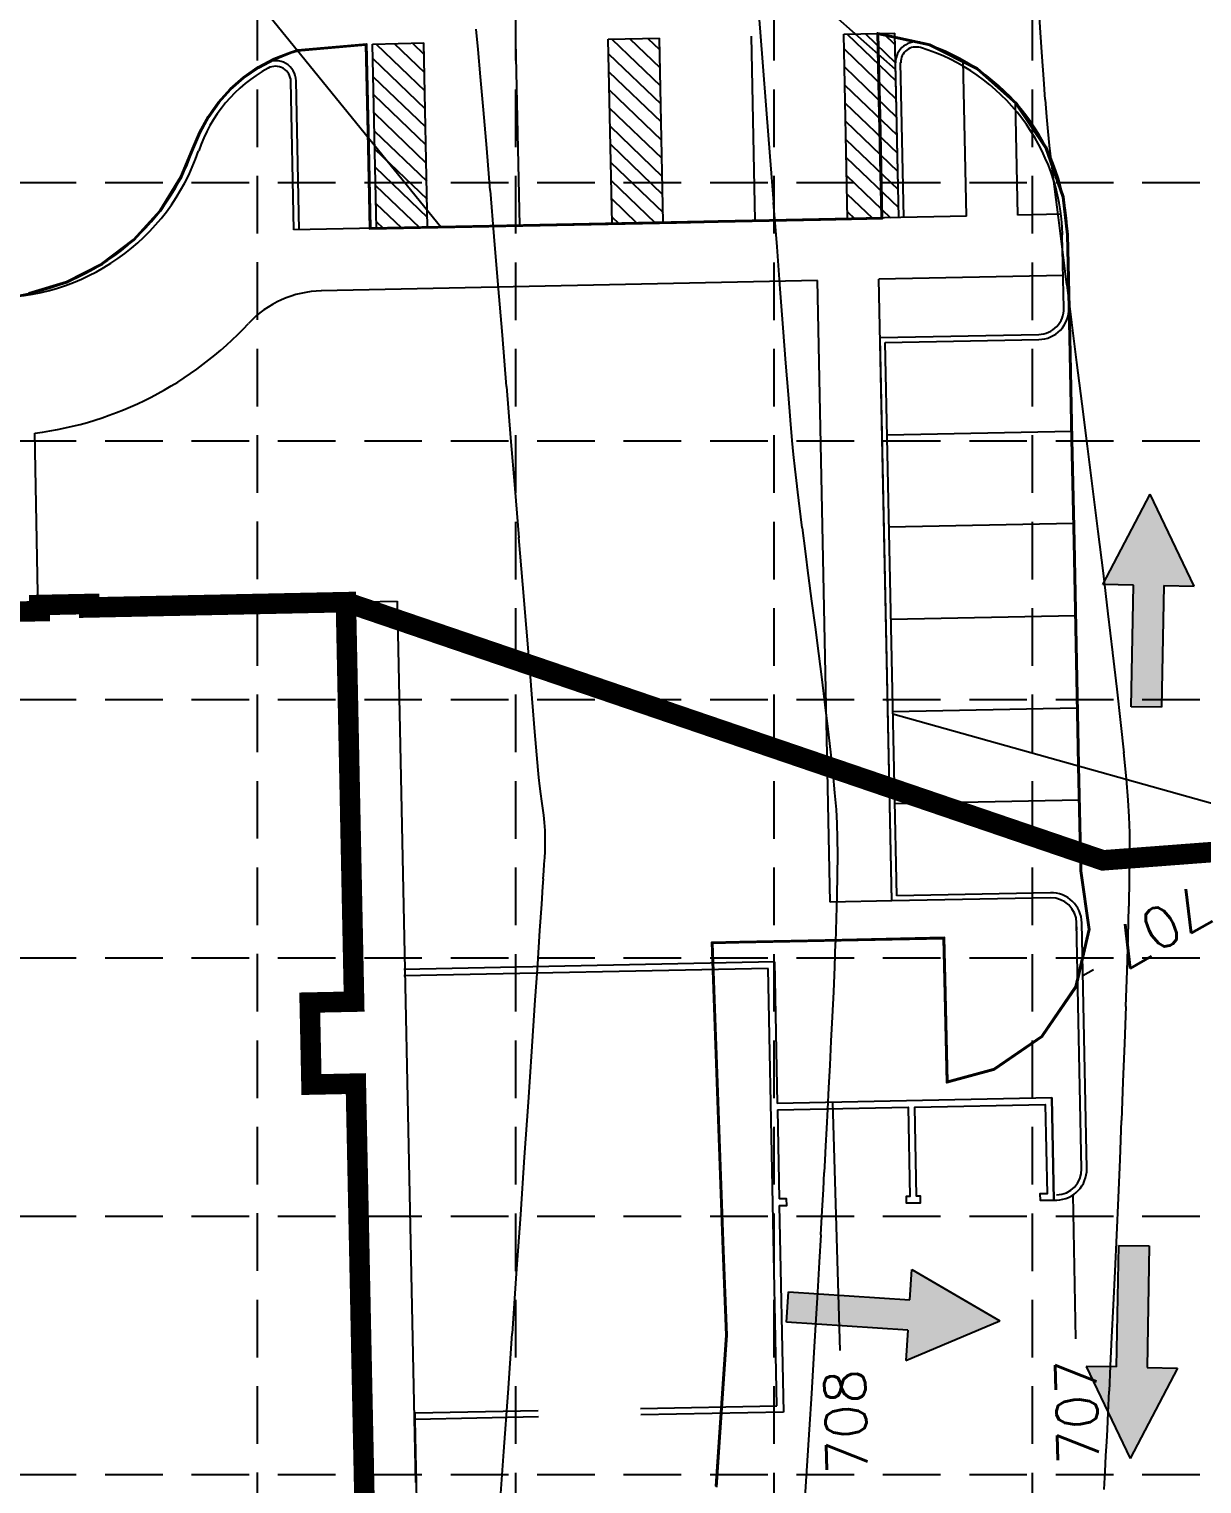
# Model space of a CAD drawing. Extents: x 5513 to 6525, y 3862 to 5479.
# Drawn here: x 6072.4 to 6186.9, y 4846.2 to 4988.2 of the extents above; entities that cross this region are included whole.
import ezdxf

# ---------------------------------------------------------------- set-up
doc = ezdxf.new("R2010")
doc.units = 0
doc.header["$LTSCALE"] = 50
doc.header["$MEASUREMENT"] = 0
doc.linetypes.add('HIDDEN', pattern=[0.375, 0.25, -0.125])
doc.linetypes.add('HIDDEN2', pattern=[0.1875, 0.125, -0.0625])
for name, color, linetype in [('C-BLDG-N', 1, 'Continuous'), ('C-PKNG-BACK-N', 7, 'Continuous'), ('C-PKNG-FACE-N', 4, 'Continuous'), ('C-PKNG-STRP-N', 7, 'Continuous'), ('C-PKNG-WALL-N', 6, 'Continuous'), ('C-TOPO-MINR-N', 7, 'Continuous'), ('C-WTRC-EDGE', 4, 'HIDDEN2'), ('C-WTRC-FLOW-N', 7, 'Continuous'), ('CONT-MJR', 6, 'Continuous'), ('CONT-MNR', 14, 'Continuous'), ('GRID', 254, 'HIDDEN'), ('l-walk-n', 6, 'Continuous')]:
    doc.layers.add(name, color=color, linetype=linetype)
for name, color, linetype, plot in [('C-TOPO-TINN--SUB-FACE', 6, 'Continuous', False), ('C-TOPO-TINN-CURB', 5, 'Continuous', False), ('C-TOPO-TINN-PVMT', 4, 'Continuous', False), ('C-TOPO-TINN-SUBG', 3, 'Continuous', False)]:
    doc.layers.add(name, color=color, linetype=linetype, plot=plot)
doc.styles.add('L100', font='simplex', dxfattribs={"height": 5})

# ---------------------------------------------------------------- blocks, each defined once
blk = doc.blocks.new('tf')
for p, q in [((0.0358, 0.1557), (-0.0842, 0.0957)), ((0.0358, 0.1157), (0.0358, 0.1557)), ((0.0358, 0.1157), (0.1958, 0.1157)), ((0.1958, 0.1157), (0.1958, 0.0757)), ((0.0358, 0.0357), (-0.0842, 0.0957)), ((0.0358, 0.0757), (0.0358, 0.0357)), ((0.1958, 0.0757), (0.0358, 0.0757))]:
    blk.add_line(p, q)
for points in [[(0.0358, 0.1557), (0.0358, 0.0357), (-0.0842, 0.0957), (0.0358, 0.0357)], [(0.1958, 0.0757), (0.1958, 0.1157), (0.0358, 0.0757), (0.0358, 0.1157)]]:
    blk.add_solid(points)

msp = doc.modelspace()

# ---------------------------------------------------------------- hatches: boundary and pattern name
at = {"layer": 'C-PKNG-STRP-N'}
h = msp.add_hatch(dxfattribs=at)
h.set_pattern_fill('ANSI31', scale=10, angle=-88.8124, style=0)
h.set_pattern_definition([(316.18761, (5572.7564, 3650.2939), (-0.865374, -0.9020132), [])])
h.paths.add_polyline_path([(6106.31, 4968.73), (6111.31, 4968.83), (6110.94, 4986.83), (6105.94, 4986.72)])
h = msp.add_hatch(dxfattribs=at)
h.set_pattern_fill('ANSI31', scale=10, angle=-88.8124, style=0)
h.set_pattern_definition([(316.18761, (5595.7515, 3650.7706), (-0.865374, -0.9020132), [])])
h.paths.add_polyline_path([(6129.31, 4969.2), (6134.31, 4969.31), (6133.93, 4987.3), (6128.94, 4987.2)])
h = msp.add_hatch(dxfattribs=at)
h.set_pattern_fill('ANSI31', scale=10, angle=-88.8124, style=0)
h.set_pattern_definition([(316.18761, (5618.7466, 3651.2473), (-0.865374, -0.9020132), [])])
h.paths.add_polyline_path([(6152.3, 4969.68), (6157.3, 4969.78), (6156.93, 4987.78), (6151.93, 4987.68)])

# ---------------------------------------------------------------- linework, layer by layer
at = {"layer": 'C-BLDG-N', "color": 7}
msp.add_lwpolyline([(6063.59, 4931.18), (6073.42, 4931.38), (6073.41, 4931.98), (6078.26, 4932.08), (6078.26, 4931.74), (6103.33, 4932.26), (6104.13, 4893.27), (6099.8, 4893.18), (6099.97, 4885.18), (6104.3, 4885.27), (6105.17, 4843.28)], dxfattribs=at)
at = {"layer": 'C-PKNG-BACK-N', "color": 7}
for p, q in [((6157.8, 4969.79), (6157.49, 4984.91)), ((6098.26, 4968.59), (6097.96, 4983.09)), ((6173.42, 4960.94), (6173.27, 4968.11)), ((6155.48, 4958.09), (6170.97, 4958.39)), ((6156.62, 4903.1), (6155.48, 4958.09)), ((6172.12, 4903.4), (6156.62, 4903.1)), ((6174.68, 4900.26), (6174.67, 4900.96)), ((6175.16, 4876.96), (6174.67, 4900.96)), ((6172.24, 4883.87), (6172.43, 4873.9))]:
    msp.add_line(p, q, dxfattribs=at)
for centre, radius, start, end in [((6158.99, 4984.94), 1.5, 73.1875, 181.1876), ((6153.78, 4967.71), 19.5, 1.1876, 73.1875), ((6102.69, 4971.65), 14.5, 118.6255, 161.2695), ((6096.46, 4983.06), 1.5, 1.1876, 118.6255), ((6068.94, 4983.1), 21.13, 268.8512, 341.2695), ((6170.92, 4960.89), 2.5, 271.1366, 1.1876), ((6172.17, 4900.9), 2.5, 1.1876, 91.1366), ((6172.66, 4876.91), 2.5, 271.1876, 1.1876)]:
    msp.add_arc(centre, radius, start, end, dxfattribs=at)
at = {"layer": 'C-PKNG-FACE-N', "color": 7}
for p, q in [((6157.3, 4969.78), (6156.99, 4984.9)), ((6098.76, 4968.6), (6098.46, 4983.15)), ((6173.92, 4960.95), (6173.77, 4968.12)), ((6155.99, 4957.6), (6170.98, 4957.89)), ((6157.11, 4903.61), (6155.99, 4957.6)), ((6172.11, 4903.9), (6157.11, 4903.61)), ((6175.66, 4876.97), (6175.17, 4900.97)), ((6110.72, 4822.47), (6110.09, 4852.5))]:
    msp.add_line(p, q, dxfattribs=at)
for centre, radius, start, end in [((6158.99, 4984.94), 2, 73.1875, 181.1876), ((6153.78, 4967.71), 20, 1.1876, 73.1875), ((6096.46, 4983.1), 2, 1.1876, 118.2312), ((6102.61, 4971.65), 15, 118.2312, 161.1215), ((6068.08, 4983.46), 21.5, 271.1876, 341.1215), ((6170.92, 4960.89), 3, 271.1366, 1.1876), ((6172.17, 4900.9), 3, 1.1876, 91.1366), ((6172.66, 4876.91), 3, 271.1876, 1.1876)]:
    msp.add_arc(centre, radius, start, end, dxfattribs=at)
at = {"layer": 'C-PKNG-STRP-N', "color": 7}
for p, q in [((6105.94, 4986.72), (6110.94, 4986.83)), ((6106.31, 4968.73), (6105.94, 4986.72)), ((6111.31, 4968.83), (6110.94, 4986.83)), ((6120.3, 4969.02), (6119.93, 4987.02)), ((6128.94, 4987.2), (6133.93, 4987.3)), ((6129.31, 4969.2), (6128.94, 4987.2)), ((6134.31, 4969.31), (6133.93, 4987.3)), ((6143.29, 4969.5), (6142.92, 4987.49)), ((6151.93, 4987.68), (6156.93, 4987.78)), ((6152.3, 4969.68), (6151.93, 4987.68)), ((6157.3, 4969.78), (6156.93, 4987.78)), ((6156.17, 4948.6), (6174.16, 4948.95)), ((6156.35, 4939.6), (6174.34, 4939.96)), ((6156.52, 4930.6), (6174.52, 4930.96)), ((6156.7, 4921.6), (6174.7, 4921.96)), ((6156.88, 4912.6), (6174.88, 4912.96))]:
    msp.add_line(p, q, dxfattribs=at)
at = {"layer": 'C-PKNG-WALL-N', "color": 7}
for p, q in [((6145.17, 4897.14), (6108.99, 4896.42)), ((6145.17, 4897.14), (6145.44, 4883.34)), ((6144.54, 4896.49), (6109, 4895.79)), ((6145.39, 4853.83), (6144.54, 4896.49)), ((6145.45, 4882.7), (6145.63, 4874.01)), ((6145.64, 4873.37), (6146.04, 4853.21)), ((6172.43, 4873.9), (6172.73, 4873.91)), ((6110.08, 4853.13), (6122.1, 4853.37)), ((6110.09, 4852.5), (6110.08, 4853.13)), ((6132.1, 4853.57), (6145.39, 4853.83)), ((6146.04, 4853.21), (6132.11, 4852.93)), ((6122.12, 4852.74), (6110.09, 4852.5))]:
    msp.add_line(p, q, dxfattribs=at)
for points in [[(6145.45, 4882.7), (6158.23, 4882.96), (6158.4, 4874.26), (6158.02, 4874.25), (6158.03, 4873.62), (6159.44, 4873.65), (6159.42, 4874.28), (6159.04, 4874.27), (6158.87, 4882.97), (6171.61, 4883.22), (6171.79, 4874.53), (6171.09, 4874.51), (6171.1, 4873.88), (6172.43, 4873.9), (6172.24, 4883.87), (6145.44, 4883.34)], [(6145.64, 4873.37), (6146.37, 4873.39), (6146.35, 4874.02), (6145.63, 4874.01)]]:
    msp.add_lwpolyline(points, dxfattribs=at)
at = {"layer": 'C-TOPO-MINR-N', "color": 7}
for points, elevation in [([(6157, 4984.24), (6142.99, 4996.64)], 707), ([(6092.05, 4994.18), (6098.61, 4986.11)], 708), ([(6098.61, 4986.11), (6112.61, 4968.88)], 708), ([(6188.7, 4903.56), (6198.99, 4909.5), (6156.74, 4921.32)], 707), ([(6175.27, 4895.81), (6176.33, 4896.42)], 707), ([(6151.59, 4859.24), (6150.86, 4883.45)], 708), ([(6174.58, 4860.36), (6174.33, 4874.42)], 707)]:
    msp.add_lwpolyline(points, dxfattribs=dict(at, elevation=elevation))
at = {"layer": 'C-TOPO-TINN--SUB-FACE', "color": 7}
msp.add_polyline3d([(6072.38, 4962.34, 709.13), (6076.1, 4963.46, 709.06), (6079.56, 4965.23, 709), (6082.65, 4967.59, 708.93), (6085.27, 4970.46, 708.86), (6087.32, 4973.76, 708.79), (6088.46, 4976.49, 708.74), (6089.12, 4978.09, 708.71), (6089.95, 4979.6, 708.68), (6090.95, 4981.01, 708.66), (6092.11, 4982.29, 708.63), (6093.4, 4983.43, 708.6), (6094.82, 4984.41, 708.57), (6096.35, 4985.23, 708.54), (6097.96, 4985.86, 708.51), (6098.62, 4986.06, 708.5), (6105.25, 4986.66, 708.37), (6105.46, 4976.66, 708.47), (6105.62, 4968.68, 708.55), (6115.62, 4968.89, 708.37), (6125.62, 4969.09, 708.2), (6135.62, 4969.29, 708.02), (6139.67, 4969.37, 707.95), (6149.66, 4969.58, 707.82), (6155.71, 4969.7, 707.75), (6155.51, 4979.7, 707.61), (6155.34, 4987.68, 707.5), (6160.31, 4986.62, 707.41), (6164.89, 4984.3, 707.32), (6168.74, 4980.9, 707.23), (6171.6, 4976.64, 707.14), (6173.3, 4971.79, 707.05), (6173.72, 4968.12, 706.98), (6173.93, 4958.12, 707.08), (6174.14, 4948.13, 707.18), (6174.35, 4938.13, 707.28), (6174.55, 4928.13, 707.38), (6174.76, 4918.13, 707.48), (6174.8, 4916.25, 707.5), (6175.01, 4906.26, 707.6), (6175.01, 4906.03, 707.6), (6175.83, 4900.31, 707.67), (6174.52, 4894.7, 707.73), (6171.27, 4889.94, 707.79), (6166.51, 4886.68, 707.86), (6162.11, 4885.49, 707.91), (6161.87, 4895.49, 708.01), (6161.77, 4899.52, 708.05), (6151.78, 4899.31, 708.34), (6141.78, 4899.1, 708.62), (6139.01, 4899.05, 708.7), (6139.38, 4889.05, 708.7), (6139.74, 4879.06, 708.7), (6140.11, 4869.07, 708.7), (6140.41, 4860.73, 708.7), (6139.73, 4850.75, 708.7), (6139.41, 4845.99, 708.7)], dxfattribs=at)
at = {"layer": 'C-TOPO-TINN-CURB', "color": 7}
msp.add_polyline3d([(6072.38, 4962.34, 709.13), (6076.1, 4963.46, 709.06), (6079.56, 4965.23, 709), (6082.65, 4967.59, 708.93), (6085.27, 4970.46, 708.86), (6087.32, 4973.76, 708.79), (6088.46, 4976.49, 708.74), (6089.12, 4978.09, 708.71), (6089.95, 4979.6, 708.68), (6090.95, 4981.01, 708.66), (6092.11, 4982.29, 708.63), (6093.4, 4983.43, 708.6), (6094.82, 4984.41, 708.57), (6096.35, 4985.23, 708.54), (6097.96, 4985.86, 708.51), (6098.62, 4986.06, 708.5), (6105.25, 4986.66, 708.37), (6105.46, 4976.66, 708.47), (6105.62, 4968.68, 708.55), (6115.62, 4968.89, 708.37), (6125.62, 4969.09, 708.2), (6135.62, 4969.29, 708.02), (6139.67, 4969.37, 707.95), (6149.66, 4969.58, 707.82), (6155.71, 4969.7, 707.75), (6155.51, 4979.7, 707.61), (6155.34, 4987.68, 707.5), (6160.31, 4986.62, 707.41), (6164.89, 4984.3, 707.32), (6168.74, 4980.9, 707.23), (6171.6, 4976.64, 707.14), (6173.3, 4971.79, 707.05), (6173.72, 4968.12, 706.98), (6173.93, 4958.12, 707.08), (6174.14, 4948.13, 707.18), (6174.35, 4938.13, 707.28), (6174.55, 4928.13, 707.38), (6174.76, 4918.13, 707.48), (6174.8, 4916.25, 707.5), (6175.01, 4906.26, 707.6), (6175.01, 4906.03, 707.6), (6175.83, 4900.31, 707.67), (6174.52, 4894.7, 707.73), (6171.27, 4889.94, 707.79), (6166.51, 4886.68, 707.86), (6162.11, 4885.49, 707.91), (6161.87, 4895.49, 708.01), (6161.77, 4899.52, 708.05), (6151.78, 4899.31, 708.34), (6141.78, 4899.1, 708.62), (6139.01, 4899.05, 708.7), (6139.38, 4889.05, 708.7), (6139.74, 4879.06, 708.7), (6140.11, 4869.07, 708.7), (6140.41, 4860.73, 708.7), (6139.73, 4850.75, 708.7), (6139.41, 4845.99, 708.7)], dxfattribs=at)
at = {"layer": 'C-TOPO-TINN-PVMT', "color": 7}
msp.add_polyline3d([(6072.37, 4962.39, 708.63), (6076.08, 4963.51, 708.56), (6079.54, 4965.27, 708.5), (6082.62, 4967.63, 708.43), (6085.23, 4970.49, 708.36), (6087.28, 4973.79, 708.29), (6088.42, 4976.5, 708.24), (6089.07, 4978.11, 708.21), (6089.91, 4979.63, 708.18), (6090.91, 4981.04, 708.16), (6092.07, 4982.32, 708.13), (6093.37, 4983.47, 708.1), (6094.8, 4984.46, 708.07), (6096.33, 4985.27, 708.04), (6097.94, 4985.9, 708.01), (6098.61, 4986.11, 708), (6105.3, 4986.71, 707.87), (6105.51, 4976.71, 707.97), (6105.67, 4968.74, 708.05), (6115.67, 4968.94, 707.87), (6125.67, 4969.14, 707.7), (6135.67, 4969.34, 707.52), (6139.67, 4969.42, 707.45), (6149.66, 4969.63, 707.32), (6155.66, 4969.75, 707.25), (6155.46, 4979.75, 707.11), (6155.29, 4987.75, 707), (6160.32, 4986.66, 706.91), (6164.92, 4984.35, 706.82), (6168.78, 4980.94, 706.73), (6171.65, 4976.66, 706.64), (6173.35, 4971.8, 706.55), (6173.77, 4968.13, 706.48), (6173.98, 4958.13, 706.58), (6174.19, 4948.13, 706.68), (6174.4, 4938.13, 706.78), (6174.6, 4928.13, 706.88), (6174.81, 4918.14, 706.98), (6174.85, 4916.26, 707), (6175.06, 4906.26, 707.1), (6175.06, 4906.03, 707.1), (6175.88, 4900.31, 707.17), (6174.57, 4894.67, 707.23), (6171.3, 4889.9, 707.29), (6166.53, 4886.64, 707.36), (6162.06, 4885.42, 707.41), (6161.82, 4895.42, 707.51), (6161.72, 4899.47, 707.55), (6151.73, 4899.26, 707.84), (6141.73, 4899.05, 708.12), (6139.06, 4899, 708.2), (6139.43, 4889, 708.2), (6139.79, 4879.01, 708.2), (6140.16, 4869.02, 708.2), (6140.46, 4860.73, 708.2), (6139.78, 4850.75, 708.2), (6139.45, 4845.94, 708.2)], dxfattribs=at)
at = {"layer": 'C-TOPO-TINN-SUBG', "color": 7, "elevation": 708.5}
msp.add_lwpolyline([(6063.59, 4931.18), (6073.42, 4931.38), (6073.41, 4931.98), (6078.26, 4932.08), (6078.26, 4931.74), (6103.33, 4932.26), (6104.13, 4893.27), (6099.8, 4893.18), (6099.97, 4885.18), (6104.3, 4885.27), (6105.17, 4843.28)], dxfattribs=at)
at = {"layer": 'C-TOPO-TINN-SUBG', "color": 7}
msp.add_polyline3d([(6072.36, 4962.44, 708.13), (6076.06, 4963.55, 708.06), (6079.51, 4965.31, 708), (6082.58, 4967.66, 707.93), (6085.19, 4970.53, 707.86), (6087.23, 4973.81, 707.79), (6088.37, 4976.52, 707.74), (6089.03, 4978.13, 707.71), (6089.87, 4979.65, 707.68), (6090.87, 4981.07, 707.66), (6092.04, 4982.36, 707.63), (6093.34, 4983.51, 707.6), (6094.77, 4984.5, 707.57), (6096.31, 4985.32, 707.54), (6097.92, 4985.95, 707.51), (6098.6, 4986.16, 707.5), (6105.35, 4986.76, 707.37), (6105.56, 4976.77, 707.47), (6105.72, 4968.79, 707.55), (6115.72, 4968.99, 707.37), (6125.72, 4969.19, 707.2), (6135.72, 4969.39, 707.02), (6139.67, 4969.47, 706.95), (6149.66, 4969.68, 706.82), (6155.61, 4969.8, 706.75), (6155.4, 4979.8, 706.61), (6155.24, 4987.81, 706.5), (6160.34, 4986.71, 706.41), (6164.95, 4984.39, 706.32), (6168.82, 4980.97, 706.23), (6171.69, 4976.69, 706.14), (6173.39, 4971.82, 706.05), (6173.82, 4968.13, 705.98), (6174.03, 4958.13, 706.08), (6174.24, 4948.13, 706.18), (6174.45, 4938.14, 706.28), (6174.65, 4928.14, 706.38), (6174.86, 4918.14, 706.48), (6174.9, 4916.26, 706.5), (6175.11, 4906.26, 706.6), (6175.11, 4906.04, 706.6), (6175.93, 4900.31, 706.67), (6174.62, 4894.65, 706.73), (6171.34, 4889.86, 706.79), (6166.55, 4886.59, 706.86), (6162.01, 4885.36, 706.91), (6161.77, 4895.36, 707.01), (6161.68, 4899.41, 707.05), (6151.68, 4899.21, 707.34), (6141.68, 4899, 707.63), (6139.12, 4898.95, 707.7), (6139.48, 4888.96, 707.7), (6139.85, 4878.96, 707.7), (6140.21, 4868.97, 707.7), (6140.51, 4860.73, 707.7), (6139.83, 4850.75, 707.7), (6139.5, 4845.89, 707.7)], dxfattribs=at)
at = {"layer": 'C-WTRC-EDGE', "color": 7, "const_width": 2}
for points in [[(6137.75, 4751.27), (6137.62, 4757.6), (6099.63, 4756.82), (6098.1, 4824.71), (6094.36, 4824.39), (6094.21, 4831.98), (6109.06, 4832.7), (6109.01, 4835.03), (6101.31, 4834.87), (6101.14, 4843.2), (6105.17, 4843.28), (6104.3, 4885.27), (6099.97, 4885.18), (6099.8, 4893.18), (6104.13, 4893.27), (6103.33, 4932.26), (6078.26, 4931.74), (6078.26, 4932.08), (6073.41, 4931.98), (6073.42, 4931.38), (6063.59, 4931.18)], [(6203.95, 4909.08), (6177.24, 4907.06), (6103.33, 4932.26)]]:
    msp.add_lwpolyline(points, dxfattribs=at)
at = {"layer": 'CONT-MJR', "color": 42, "elevation": 705}
for points in [[(6171.14, 4987.86), (6170.97, 4990.37)], [(6172.26, 4974.93), (6172.03, 4976.82)], [(6173.29, 4966.68), (6172.89, 4969.81)], [(6174.2, 4959.55), (6173.73, 4963.24)], [(6174.69, 4955.66), (6174.2, 4959.55)], [(6175.73, 4947.49), (6175.21, 4951.62)], [(6176.26, 4943.32), (6175.73, 4947.49)], [(6177.76, 4931.12), (6177.28, 4935.08)], [(6178.98, 4920.5), (6178.62, 4923.77)], [(6179.54, 4915.02), (6179.29, 4917.57)], [(6179.85, 4909.75), (6179.81, 4911.32)], [(6179.85, 4907.74), (6179.85, 4909.75)], [(6179.61, 4896.29), (6179.7, 4899.57)], [(6178.75, 4874.13), (6178.91, 4877.88)], [(6178.27, 4863.64), (6178.42, 4866.96)], [(6178.12, 4860.54), (6178.27, 4863.64)], [(6177.98, 4857.74), (6178.12, 4860.54)], [(6177.61, 4850.31), (6177.67, 4851.5)]]:
    msp.add_lwpolyline(points, dxfattribs=at)
at = {"layer": 'CONT-MJR', "color": 42, "extrusion": (0.997601, 0.069233, 0), "elevation": 6501.66}
msp.add_lwpolyline([(4546.27, 705), (4548.64, 705)], dxfattribs=at)
at = {"layer": 'CONT-MJR', "color": 42, "extrusion": (0.997435, 0.071584, 0), "elevation": 6512.35}
msp.add_lwpolyline([(4528.74, 705), (4530.93, 705)], dxfattribs=at)
at = {"layer": 'CONT-MJR', "color": 42, "extrusion": (0.997143, 0.075543, 0), "elevation": 6530.28}
msp.add_lwpolyline([(4500.87, 705), (4502.85, 705)], dxfattribs=at)
at = {"layer": 'CONT-MJR', "color": 42, "extrusion": (0.996635, 0.081971, 0), "elevation": 6559.17}
msp.add_lwpolyline([(4456.95, 705), (4458.67, 705)], dxfattribs=at)
at = {"layer": 'CONT-MJR', "color": 42, "extrusion": (0.995697, 0.092673, 0), "elevation": 6606.67}
msp.add_lwpolyline([(4384.79, 705), (4386.23, 705)], dxfattribs=at)
at = {"layer": 'CONT-MJR', "color": 42, "extrusion": (0.994061, 0.108825, 0), "elevation": 6676.98}
msp.add_lwpolyline([(4275.59, 705), (4276.97, 705)], dxfattribs=at)
at = {"layer": 'CONT-MJR', "color": 42, "extrusion": (0.992569, 0.121681, 0), "elevation": 6731.75}
msp.add_lwpolyline([(4184.54, 705), (4186.92, 705)], dxfattribs=at)
at = {"layer": 'CONT-MJR', "color": 42, "extrusion": (0.992273, 0.124073, 0), "elevation": 6741.82}
msp.add_lwpolyline([(4165.52, 705), (4168.31, 705)], dxfattribs=at)
at = {"layer": 'CONT-MJR', "color": 42, "extrusion": (0.992002, 0.126225, 0), "elevation": 6750.83}
msp.add_lwpolyline([(4144.26, 705), (4147.73, 705)], dxfattribs=at)
at = {"layer": 'CONT-MJR', "color": 42, "extrusion": (0.991996, 0.126266, 0), "elevation": 6751.01}
msp.add_lwpolyline([(4132.27, 705), (4136.34, 705)], dxfattribs=at)
at = {"layer": 'CONT-MJR', "color": 42, "extrusion": (0.992311, 0.123769, 0), "elevation": 6740.6}
msp.add_lwpolyline([(4136.69, 705), (4140.88, 705)], dxfattribs=at)
at = {"layer": 'CONT-MJR', "color": 42, "extrusion": (0.992492, 0.122308, 0), "elevation": 6734.5}
msp.add_lwpolyline([(4142.5, 705), (4146.61, 705)], dxfattribs=at)
at = {"layer": 'CONT-MJR', "color": 42, "extrusion": (0.993013, 0.118003, 0), "elevation": 6716.48}
msp.add_lwpolyline([(4163.86, 705), (4167.67, 705)], dxfattribs=at)
at = {"layer": 'CONT-MJR', "color": 42, "extrusion": (0.993383, 0.114845, 0), "elevation": 6703.21}
msp.add_lwpolyline([(4181.61, 705), (4185.19, 705)], dxfattribs=at)
at = {"layer": 'CONT-MJR', "color": 42, "extrusion": (0.994488, 0.104851, 0), "elevation": 6660.85}
msp.add_lwpolyline([(4242.55, 705), (4245.51, 705)], dxfattribs=at)
at = {"layer": 'CONT-MJR', "color": 42, "extrusion": (0.996517, 0.08339, 0), "elevation": 6567.88}
msp.add_lwpolyline([(4380.48, 705), (4382.59, 705)], dxfattribs=at)
at = {"layer": 'CONT-MJR', "color": 42, "extrusion": (0.998179, 0.060322, 0), "elevation": 6464.82}
msp.add_lwpolyline([(4529.6, 705), (4531.2, 705)], dxfattribs=at)
at = {"layer": 'CONT-MJR', "color": 42, "extrusion": (0.999946, -0.010415, 0), "elevation": 6128.4}
msp.add_lwpolyline([(4969.44, 705), (4971.84, 705)], dxfattribs=at)
at = {"layer": 'CONT-MJR', "color": 42, "extrusion": (0.999821, -0.018896, 0), "elevation": 6086.04}
msp.add_lwpolyline([(5018.5, 705), (5021.24, 705)], dxfattribs=at)
at = {"layer": 'CONT-MJR', "color": 42, "extrusion": (0.999689, -0.02494, 0), "elevation": 6055.58}
msp.add_lwpolyline([(5052.17, 705), (5055.2, 705)], dxfattribs=at)
at = {"layer": 'CONT-MJR', "color": 42, "extrusion": (0.999455, -0.032996, 0), "elevation": 6014.68}
msp.add_lwpolyline([(5094.04, 705), (5097.52, 705)], dxfattribs=at)
at = {"layer": 'CONT-MJR', "color": 42, "extrusion": (0.999358, -0.035823, 0), "elevation": 6000.25}
msp.add_lwpolyline([(5107.4, 705), (5111.03, 705)], dxfattribs=at)
at = {"layer": 'CONT-MJR', "color": 42, "extrusion": (0.999272, -0.038144, 0), "elevation": 5988.37}
msp.add_lwpolyline([(5117.59, 705), (5121.32, 705)], dxfattribs=at)
at = {"layer": 'CONT-MJR', "color": 42, "extrusion": (0.999196, -0.040089, 0), "elevation": 5978.4}
msp.add_lwpolyline([(5125.46, 705), (5129.24, 705)], dxfattribs=at)
at = {"layer": 'CONT-MJR', "color": 42, "extrusion": (0.999128, -0.041749, 0), "elevation": 5969.87}
msp.add_lwpolyline([(5131.59, 705), (5135.38, 705)], dxfattribs=at)
at = {"layer": 'CONT-MJR', "color": 42, "extrusion": (0.999011, -0.044458, 0), "elevation": 5955.94}
msp.add_lwpolyline([(5140.35, 705), (5144.01, 705)], dxfattribs=at)
at = {"layer": 'CONT-MJR', "color": 42, "extrusion": (0.99896, -0.045595, 0), "elevation": 5950.09}
msp.add_lwpolyline([(5143.61, 705), (5147.12, 705)], dxfattribs=at)
at = {"layer": 'CONT-MJR', "color": 42, "extrusion": (0.998775, -0.049476, 0), "elevation": 5930.08}
msp.add_lwpolyline([(5154.97, 705), (5157.45, 705)], dxfattribs=at)
at = {"layer": 'CONT-MJR', "color": 42, "extrusion": (0.998725, -0.05049, 0), "elevation": 5924.84}
msp.add_lwpolyline([(5158.89, 705), (5160.99, 705)], dxfattribs=at)
at = {"layer": 'CONT-MJR', "color": 42, "extrusion": (0.998662, -0.051717, 0), "elevation": 5918.5}
msp.add_lwpolyline([(5164.5, 705), (5166.16, 705)], dxfattribs=at)
at = {"layer": 'CONT-MJR', "color": 42, "extrusion": (0.998628, -0.052362, 0), "elevation": 5915.16}
msp.add_lwpolyline([(5165.78, 705), (5167.13, 705)], dxfattribs=at)
at = {"layer": 'CONT-MJR', "color": 42, "extrusion": (0.998794, -0.049092, 0), "elevation": 5932.04}
msp.add_lwpolyline([(5144.82, 705), (5146.38, 705)], dxfattribs=at)
at = {"layer": 'CONT-MJR', "color": 42, "extrusion": (0.998857, -0.047793, 0), "elevation": 5938.72}
msp.add_lwpolyline([(5135.37, 705), (5137.11, 705)], dxfattribs=at)
at = {"layer": 'CONT-MNR', "color": 42}
for points, elevation in [([(6144.04, 4984.96), (6143.68, 4989.55)], 706), ([(6117.43, 4972.43), (6117.08, 4976.58)], 707), ([(6118.61, 4958.31), (6118.2, 4963.22)], 707), ([(6146.03, 4959.02), (6145.73, 4962.83)], 706), ([(6119.02, 4953.31), (6118.61, 4958.31)], 707), ([(6146.53, 4952.54), (6146.29, 4955.57)], 706), ([(6119.84, 4943.35), (6119.44, 4948.3)], 707), ([(6120.24, 4938.55), (6119.84, 4943.35)], 707), ([(6147.62, 4941.64), (6147.38, 4943.56)], 706), ([(6149.16, 4929.81), (6148.83, 4932.35)], 706), ([(6121.28, 4925.85), (6120.96, 4929.72)], 707), ([(6149.49, 4927.25), (6149.16, 4929.81)], 706), ([(6149.82, 4924.72), (6149.49, 4927.25)], 706), ([(6121.79, 4919.59), (6121.55, 4922.45)], 707), ([(6150.41, 4919.86), (6150.13, 4922.24)], 706), ([(6150.67, 4917.61), (6150.41, 4919.86)], 706), ([(6121.97, 4917.37), (6121.79, 4919.59)], 707), ([(6122.26, 4914.31), (6122.16, 4915.14)], 707), ([(6122.78, 4909.98), (6122.73, 4910.75)], 707), ([(6122.77, 4907.93), (6122.79, 4908.55)], 707), ([(6151.34, 4907.55), (6151.33, 4909.23)], 706), ([(6151.32, 4905.66), (6151.34, 4907.55)], 706), ([(6122.65, 4906.02), (6122.7, 4906.7)], 707), ([(6151.05, 4896.66), (6151.14, 4899.05)], 706), ([(6150.95, 4894.22), (6151.05, 4896.66)], 706), ([(6150.84, 4891.79), (6150.95, 4894.22)], 706), ([(6121.48, 4888.42), (6121.79, 4892.94)], 707), ([(6150.72, 4889.4), (6150.84, 4891.79)], 706), ([(6121.15, 4883.45), (6121.48, 4888.42)], 707), ([(6150.61, 4887.07), (6150.72, 4889.4)], 706), ([(6150.28, 4880.89), (6150.38, 4882.78)], 706), ([(6150.11, 4877.79), (6150.18, 4879.21)], 706), ([(6149.84, 4872.9), (6149.95, 4874.93)], 706), ([(6149.22, 4861.77), (6149.4, 4864.91)], 706), ([(6149.02, 4858.46), (6149.22, 4861.77)], 706), ([(6118.75, 4849.38), (6119.16, 4855.08)], 707), ([(6148.6, 4851.51), (6148.82, 4855.02)], 706)]:
    msp.add_lwpolyline(points, dxfattribs=dict(at, elevation=elevation))
at = {"layer": 'CONT-MNR', "color": 42, "extrusion": (0.995643, 0.093247, 0), "elevation": 6554.54}
msp.add_lwpolyline([(4394.14, 707), (4396.15, 707)], dxfattribs=at)
at = {"layer": 'CONT-MNR', "color": 42, "extrusion": (0.996026, 0.089065, 0), "elevation": 6536.03}
msp.add_lwpolyline([(4418.97, 707), (4421.63, 707)], dxfattribs=at)
at = {"layer": 'CONT-MNR', "color": 42, "extrusion": (0.996999, 0.077417, 0), "elevation": 6511.52}
msp.add_lwpolyline([(4489.71, 706), (4494.35, 706)], dxfattribs=at)
at = {"layer": 'CONT-MNR', "color": 42, "extrusion": (0.99623, 0.086749, 0), "elevation": 6525.74}
msp.add_lwpolyline([(4430.91, 707), (4434.15, 707)], dxfattribs=at)
at = {"layer": 'CONT-MNR', "color": 42, "extrusion": (0.996357, 0.085284, 0), "elevation": 6519.22}
msp.add_lwpolyline([(4436.75, 707), (4440.49, 707)], dxfattribs=at)
at = {"layer": 'CONT-MNR', "color": 42, "extrusion": (0.997053, 0.076717, 0), "elevation": 6508.36}
msp.add_lwpolyline([(4489.68, 706), (4494.28, 706)], dxfattribs=at)
at = {"layer": 'CONT-MNR', "color": 42, "extrusion": (0.997089, 0.076245, 0), "elevation": 6506.24}
msp.add_lwpolyline([(4488.26, 706), (4492.77, 706)], dxfattribs=at)
at = {"layer": 'CONT-MNR', "color": 42, "extrusion": (0.996503, 0.083554, 0), "elevation": 6511.51}
msp.add_lwpolyline([(4439.42, 707), (4443.91, 707)], dxfattribs=at)
at = {"layer": 'CONT-MNR', "color": 42, "extrusion": (0.997108, 0.075993, 0), "elevation": 6505.1}
msp.add_lwpolyline([(4485.56, 706), (4489.9, 706)], dxfattribs=at)
at = {"layer": 'CONT-MNR', "color": 42, "extrusion": (0.996549, 0.083009, 0), "elevation": 6509.08}
msp.add_lwpolyline([(4438.22, 707), (4442.97, 707)], dxfattribs=at)
at = {"layer": 'CONT-MNR', "color": 42, "extrusion": (0.99711, 0.075978, 0), "elevation": 6505.04}
msp.add_lwpolyline([(4481.54, 706), (4485.66, 706)], dxfattribs=at)
at = {"layer": 'CONT-MNR', "color": 42, "extrusion": (0.997042, 0.076864, 0), "elevation": 6509.01}
msp.add_lwpolyline([(4468.48, 706), (4471.94, 706)], dxfattribs=at)
at = {"layer": 'CONT-MNR', "color": 42, "extrusion": (0.996631, 0.082017, 0), "elevation": 6504.67}
msp.add_lwpolyline([(4429.73, 707), (4434.76, 707)], dxfattribs=at)
at = {"layer": 'CONT-MNR', "color": 42, "extrusion": (0.99679, 0.080066, 0), "elevation": 6523.33}
msp.add_lwpolyline([(4441.97, 706), (4444.51, 706)], dxfattribs=at)
at = {"layer": 'CONT-MNR', "color": 42, "extrusion": (0.996477, 0.083861, 0), "elevation": 6540.19}
msp.add_lwpolyline([(4415.11, 706), (4417.1, 706)], dxfattribs=at)
at = {"layer": 'CONT-MNR', "color": 42, "extrusion": (0.995751, 0.092089, 0), "elevation": 6576.44}
msp.add_lwpolyline([(4359.57, 706), (4360.94, 706)], dxfattribs=at)
at = {"layer": 'CONT-MNR', "color": 42, "extrusion": (0.99417, 0.107822, 0), "elevation": 6644.55}
msp.add_lwpolyline([(4253.61, 706), (4255.04, 706)], dxfattribs=at)
at = {"layer": 'CONT-MNR', "color": 42, "extrusion": (0.993079, 0.117448, 0), "elevation": 6685.45}
msp.add_lwpolyline([(4187.35, 706), (4189.05, 706)], dxfattribs=at)
at = {"layer": 'CONT-MNR', "color": 42, "extrusion": (0.991912, 0.126931, 0), "elevation": 6725.14}
msp.add_lwpolyline([(4119.21, 706), (4121.35, 706)], dxfattribs=at)
at = {"layer": 'CONT-MNR', "color": 42, "extrusion": (0.996665, 0.081601, 0), "elevation": 6502.81}
msp.add_lwpolyline([(4418.08, 707), (4422.67, 707)], dxfattribs=at)
at = {"layer": 'CONT-MNR', "color": 42, "extrusion": (0.991631, 0.129108, 0), "elevation": 6734.17}
msp.add_lwpolyline([(4102.14, 706), (4104.44, 706)], dxfattribs=at)
at = {"layer": 'CONT-MNR', "color": 42, "extrusion": (0.991485, 0.130222, 0), "elevation": 6738.77}
msp.add_lwpolyline([(4092.15, 706), (4094.58, 706)], dxfattribs=at)
at = {"layer": 'CONT-MNR', "color": 42, "extrusion": (0.996668, 0.081567, 0), "elevation": 6502.66}
msp.add_lwpolyline([(4414.03, 707), (4418.3, 707)], dxfattribs=at)
at = {"layer": 'CONT-MNR', "color": 42, "extrusion": (0.991451, 0.130482, 0), "elevation": 6739.84}
msp.add_lwpolyline([(4087.88, 706), (4090.39, 706)], dxfattribs=at)
at = {"layer": 'CONT-MNR', "color": 42, "extrusion": (0.996656, 0.081718, 0), "elevation": 6503.33}
msp.add_lwpolyline([(4405.74, 707), (4409.16, 707)], dxfattribs=at)
at = {"layer": 'CONT-MNR', "color": 42, "extrusion": (0.992296, 0.123889, 0), "elevation": 6712.56}
msp.add_lwpolyline([(4122.39, 706), (4124.88, 706)], dxfattribs=at)
at = {"layer": 'CONT-MNR', "color": 42, "extrusion": (0.996485, 0.083776, 0), "elevation": 6512.41}
msp.add_lwpolyline([(4385.69, 707), (4387.21, 707)], dxfattribs=at)
at = {"layer": 'CONT-MNR', "color": 42, "extrusion": (0.994237, 0.107202, 0), "elevation": 6642.41}
msp.add_lwpolyline([(4227.81, 706), (4229.91, 706)], dxfattribs=at)
at = {"layer": 'CONT-MNR', "color": 42, "extrusion": (0.996096, 0.088281, 0), "elevation": 6532.18}
msp.add_lwpolyline([(4355.48, 707), (4356.2, 707)], dxfattribs=at)
at = {"layer": 'CONT-MNR', "color": 42, "extrusion": (0.995294, 0.096904, 0), "elevation": 6598.28}
msp.add_lwpolyline([(4294.46, 706), (4296.35, 706)], dxfattribs=at)
at = {"layer": 'CONT-MNR', "color": 42, "extrusion": (0.990849, 0.134974, 0), "elevation": 6729.54}
msp.add_lwpolyline([(4042.22, 707), (4042.99, 707)], dxfattribs=at)
at = {"layer": 'CONT-MNR', "color": 42, "extrusion": (0.989203, 0.146551, 0), "elevation": 6776.35}
msp.add_lwpolyline([(3962.54, 707), (3963.25, 707)], dxfattribs=at)
at = {"layer": 'CONT-MNR', "color": 42, "extrusion": (0.989458, 0.144818, 0), "elevation": 6769.39}
msp.add_lwpolyline([(3973.71, 707), (3974.4, 707)], dxfattribs=at)
at = {"layer": 'CONT-MNR', "color": 42, "extrusion": (0.996645, 0.081841, 0), "elevation": 6532.58}
msp.add_lwpolyline([(4392.11, 706), (4393.75, 706)], dxfattribs=at)
at = {"layer": 'CONT-MNR', "color": 42, "extrusion": (0.99171, 0.128496, 0), "elevation": 6703}
msp.add_lwpolyline([(4084.01, 707), (4084.7, 707)], dxfattribs=at)
at = {"layer": 'CONT-MNR', "color": 42, "extrusion": (0.995064, 0.099237, 0), "elevation": 6579.83}
msp.add_lwpolyline([(4278.91, 707), (4279.62, 707)], dxfattribs=at)
at = {"layer": 'CONT-MNR', "color": 42, "extrusion": (0.998304, 0.058221, 0), "elevation": 6426.76}
msp.add_lwpolyline([(4544.19, 706), (4545.55, 706)], dxfattribs=at)
at = {"layer": 'CONT-MNR', "color": 42, "extrusion": (0.999641, 0.026799, 0), "elevation": 6252.16}
msp.add_lwpolyline([(4743.38, 707), (4744.13, 707)], dxfattribs=at)
at = {"layer": 'CONT-MNR', "color": 42, "extrusion": (0.999661, 0.02603, 0), "elevation": 6277.03}
msp.add_lwpolyline([(4747.45, 706), (4748.87, 706)], dxfattribs=at)
at = {"layer": 'CONT-MNR', "color": 42, "extrusion": (0.999994, -0.00334, 0), "elevation": 6106.36}
msp.add_lwpolyline([(4928.98, 707), (4929.65, 707)], dxfattribs=at)
at = {"layer": 'CONT-MNR', "color": 42, "extrusion": (0.997723, -0.067445, 0), "elevation": 5777.82}
msp.add_lwpolyline([(5308.47, 707), (5309.1, 707)], dxfattribs=at)
at = {"layer": 'CONT-MNR', "color": 42, "extrusion": (0.998491, -0.054918, 0), "elevation": 5844}
msp.add_lwpolyline([(5236.16, 707), (5236.77, 707)], dxfattribs=at)
at = {"layer": 'CONT-MNR', "color": 42, "extrusion": (0.998138, -0.060996, 0), "elevation": 5812}
msp.add_lwpolyline([(5269.59, 707), (5270.34, 707)], dxfattribs=at)
at = {"layer": 'CONT-MNR', "color": 42, "extrusion": (0.999804, -0.019822, 0), "elevation": 6052.87}
msp.add_lwpolyline([(5024.56, 706), (5026.63, 706)], dxfattribs=at)
at = {"layer": 'CONT-MNR', "color": 42, "extrusion": (0.997881, -0.065058, 0), "elevation": 5790.51}
msp.add_lwpolyline([(5290.71, 707), (5292.43, 707)], dxfattribs=at)
at = {"layer": 'CONT-MNR', "color": 42, "extrusion": (0.998036, -0.062649, 0), "elevation": 5803.27}
msp.add_lwpolyline([(5278.43, 707), (5279.21, 707)], dxfattribs=at)
at = {"layer": 'CONT-MNR', "color": 42, "extrusion": (0.997826, -0.065903, 0), "elevation": 5786.03}
msp.add_lwpolyline([(5293.04, 707), (5295.61, 707)], dxfattribs=at)
at = {"layer": 'CONT-MNR', "color": 42, "extrusion": (0.999621, -0.027527, 0), "elevation": 6013.97}
msp.add_lwpolyline([(5068.84, 706), (5071.05, 706)], dxfattribs=at)
at = {"layer": 'CONT-MNR', "color": 42, "extrusion": (0.999439, -0.033505, 0), "elevation": 5983.55}
msp.add_lwpolyline([(5102.39, 706), (5104.72, 706)], dxfattribs=at)
at = {"layer": 'CONT-MNR', "color": 42, "extrusion": (0.997789, -0.066457, 0), "elevation": 5783.09}
msp.add_lwpolyline([(5292.94, 707), (5296.25, 707)], dxfattribs=at)
at = {"layer": 'CONT-MNR', "color": 42, "extrusion": (0.997758, -0.066926, 0), "elevation": 5780.6}
msp.add_lwpolyline([(5291.68, 707), (5295.65, 707)], dxfattribs=at)
at = {"layer": 'CONT-MNR', "color": 42, "extrusion": (0.998655, -0.051856, 0), "elevation": 5888.9}
msp.add_lwpolyline([(5197.23, 706), (5199.45, 706)], dxfattribs=at)
at = {"layer": 'CONT-MNR', "color": 42, "extrusion": (0.998579, -0.053287, 0), "elevation": 5881.45}
msp.add_lwpolyline([(5203.58, 706), (5205.66, 706)], dxfattribs=at)
at = {"layer": 'CONT-MNR', "color": 42, "extrusion": (0.997662, -0.068344, 0), "elevation": 5773.08}
msp.add_lwpolyline([(5285.02, 707), (5290.38, 707)], dxfattribs=at)
at = {"layer": 'CONT-MNR', "color": 42, "extrusion": (0.998484, -0.05505, 0), "elevation": 5872.26}
msp.add_lwpolyline([(5210.38, 706), (5212.06, 706)], dxfattribs=at)
at = {"layer": 'CONT-MNR', "color": 42, "extrusion": (0.997624, -0.068901, 0), "elevation": 5770.13}
msp.add_lwpolyline([(5282.63, 707), (5288.24, 707)], dxfattribs=at)
at = {"layer": 'CONT-MNR', "color": 42, "extrusion": (0.998528, -0.05424, 0), "elevation": 5876.48}
msp.add_lwpolyline([(5202.98, 706), (5204.19, 706)], dxfattribs=at)
at = {"layer": 'CONT-MNR', "color": 42, "extrusion": (0.998558, -0.053688, 0), "elevation": 5879.35}
msp.add_lwpolyline([(5198.08, 706), (5199.73, 706)], dxfattribs=at)
at = {"layer": 'CONT-MNR', "color": 42, "extrusion": (0.998522, -0.054353, 0), "elevation": 5875.89}
msp.add_lwpolyline([(5197.58, 706), (5199.96, 706)], dxfattribs=at)
at = {"layer": 'CONT-MNR', "color": 42, "extrusion": (0.99758, -0.069533, 0), "elevation": 5766.78}
msp.add_lwpolyline([(5280.49, 707), (5286.28, 707)], dxfattribs=at)
at = {"layer": 'CONT-MNR', "color": 42, "extrusion": (0.99848, -0.055119, 0), "elevation": 5871.91}
msp.add_lwpolyline([(5199.4, 706), (5202.08, 706)], dxfattribs=at)
at = {"layer": 'CONT-MNR', "color": 42, "extrusion": (0.998426, -0.056092, 0), "elevation": 5866.83}
msp.add_lwpolyline([(5202.19, 706), (5205.13, 706)], dxfattribs=at)
at = {"layer": 'CONT-MNR', "color": 42, "extrusion": (0.997528, -0.070265, 0), "elevation": 5762.91}
msp.add_lwpolyline([(5278.87, 707), (5284.72, 707)], dxfattribs=at)
at = {"layer": 'CONT-MNR', "color": 42, "extrusion": (0.997467, -0.07113, 0), "elevation": 5758.32}
msp.add_lwpolyline([(5278.03, 707), (5283.86, 707)], dxfattribs=at)
at = {"layer": 'CONT-MNR', "color": 42, "extrusion": (0.998183, -0.060248, 0), "elevation": 5845.14}
msp.add_lwpolyline([(5216.66, 706), (5220.1, 706)], dxfattribs=at)
at = {"layer": 'CONT-MNR', "color": 42, "extrusion": (0.99793, -0.064308, 0), "elevation": 5823.88}
msp.add_lwpolyline([(5233.31, 706), (5236.87, 706)], dxfattribs=at)
at = {"layer": 'CONT-MNR', "color": 42, "extrusion": (0.997298, -0.073465, 0), "elevation": 5745.96}
msp.add_lwpolyline([(5280.3, 707), (5285.79, 707)], dxfattribs=at)
at = {"layer": 'CONT-MNR', "color": 42, "extrusion": (0.997761, -0.066884, 0), "elevation": 5810.35}
msp.add_lwpolyline([(5244.78, 706), (5248.33, 706)], dxfattribs=at)
at = {"layer": 'GRID', "color": 253, "linetype": 'HIDDEN', "ltscale": 0.45}
for p, q in [((6094.7, 3989.49), (6094.7, 5452.43)), ((6119.92, 3989.48), (6119.92, 5452.43)), ((6145.15, 3989.48), (6145.15, 5452.43)), ((6170.37, 3989.48), (6170.37, 5452.43)), ((5539.82, 4973.22), (6498.25, 4973.22)), ((5539.82, 4948), (6498.25, 4948)), ((5539.82, 4922.77), (6498.25, 4922.77)), ((5539.82, 4897.55), (6498.25, 4897.55)), ((5539.82, 4872.33), (6498.25, 4872.33)), ((5539.82, 4847.11), (6498.25, 4847.11))]:
    msp.add_line(p, q, dxfattribs=at)
at = {"layer": 'l-walk-n', "color": 7}
for p, q in [((6163.92, 4969.92), (6163.6, 4985.13)), ((6168.92, 4970.03), (6168.69, 4981.04)), ((6163.92, 4969.92), (6098.26, 4968.58)), ((6173.13, 4970.11), (6168.92, 4970.03)), ((6173.36, 4964.14), (6155.36, 4963.77)), ((6156.62, 4903.1), (6155.36, 4963.77)), ((6149.36, 4963.64), (6100.93, 4962.64)), ((6150.62, 4902.97), (6149.36, 4963.64)), ((6073.29, 4931.38), (6072.95, 4948.75)), ((6103.33, 4932.26), (6108.32, 4932.37)), ((6108.32, 4932.37), (6110.11, 4846.33)), ((6156.62, 4903.1), (6150.62, 4902.97))]:
    msp.add_line(p, q, dxfattribs=at)
for centre, radius, start, end in [((6101.14, 4952.64), 10, 91.1876, 137.0297), ((6068.58, 4982.97), 34.5, 277.2718, 317.0297)]:
    msp.add_arc(centre, radius, start, end, dxfattribs=at)

# ---------------------------------------------------------------- block references
at = {"layer": 'C-WTRC-FLOW-N', "color": 7, "zscale": 74.18440868402716}
for p, xscale, yscale, rotation in [((6174.64, 4936.68), 74.18440868327906, 74.18440868437392, 268.9807921648056), ((6187.11, 4854.81), 74.18440868327903, 74.18440868437301, 88.98079216480625), ((6161.41, 4869.61), 74.18440868327933, 74.18440868437301, 176.232948049977)]:
    msp.add_blockref('tf', p, dxfattribs=dict(at, xscale=xscale, yscale=yscale, rotation=rotation))

# ---------------------------------------------------------------- texts
at = {"layer": 'C-TOPO-MINR-N', "color": 7, "char_height": 4, "attachment_point": 5, "style": 'L100'}
for s, insert, rotation in [('{707}', (6182.92, 4900.56, 707), 209.9813), ('{707}', (6174.71, 4853.22, 707), 91.7062), ('{708}', (6152.14, 4852.28, 708), 91.7062)]:
    msp.add_mtext(s, dxfattribs=dict(at, insert=insert, rotation=rotation))

doc.saveas('drawing.dxf')
